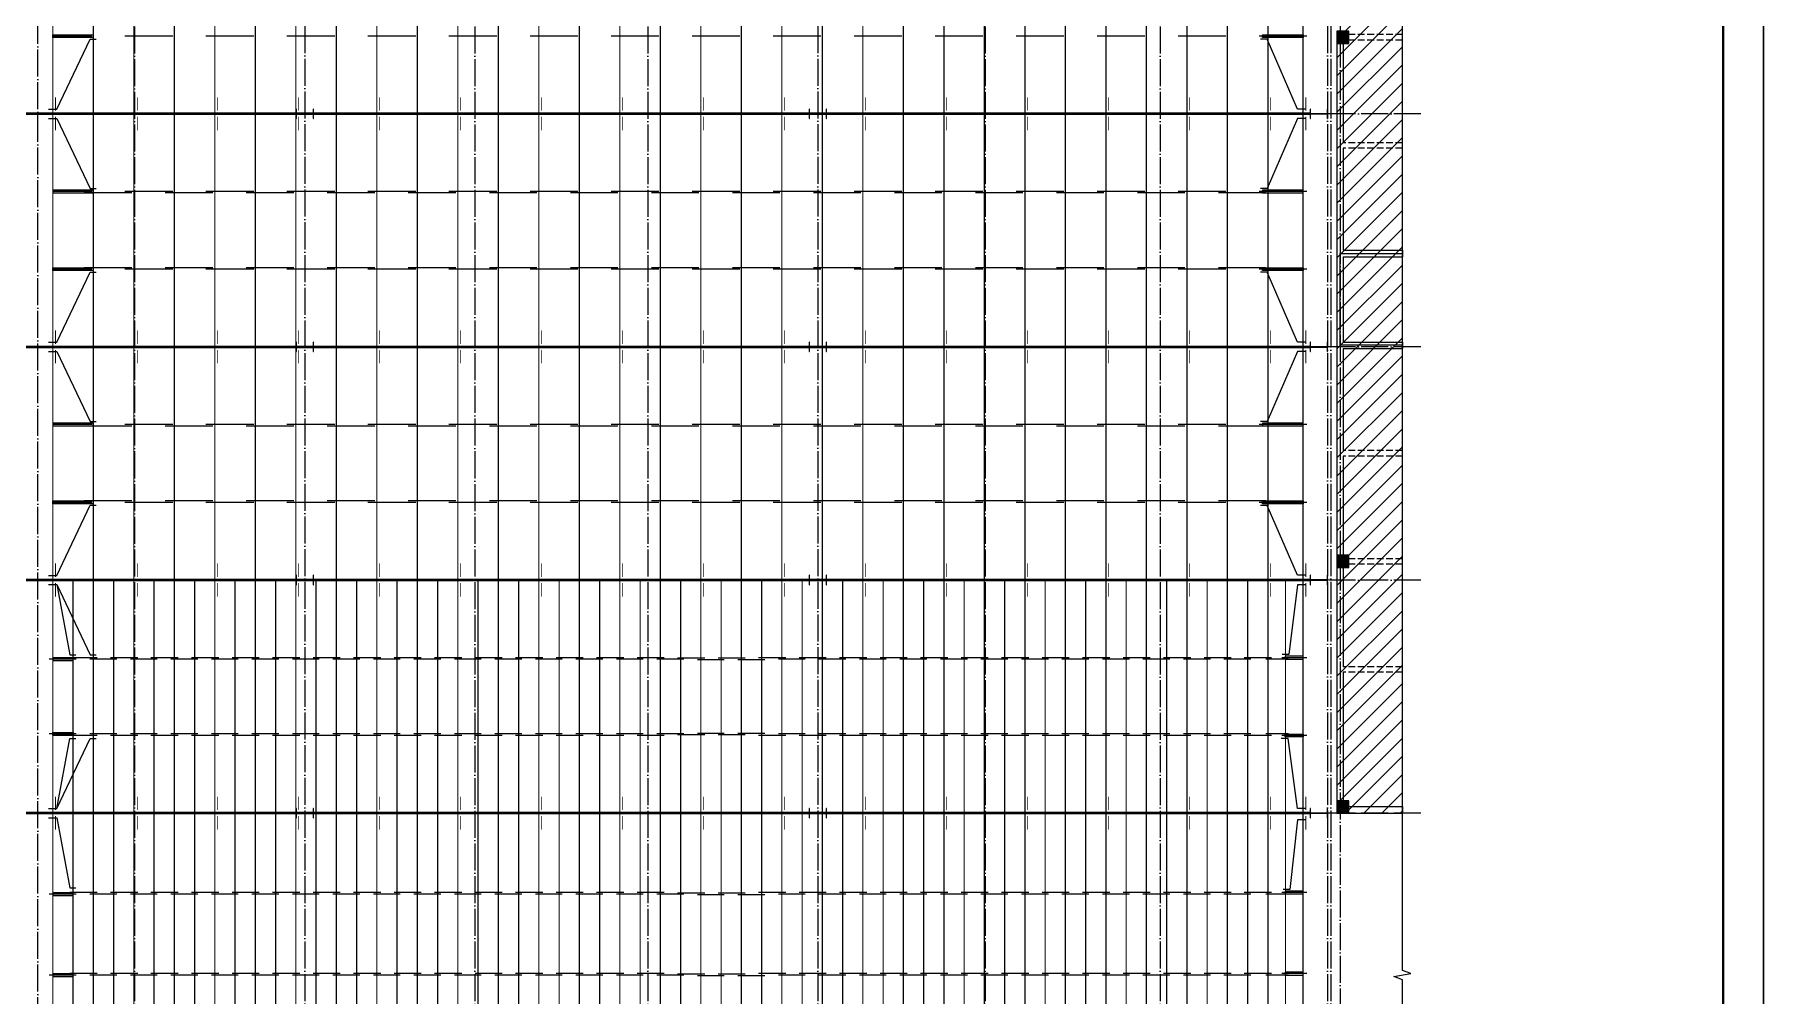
# Model space of a CAD drawing. Extents: x 447413 to 2975780, y -1432727 to 1301644.
# Drawn here: x 2315861 to 2379922, y -439284 to -403716 of the extents above; entities that cross this region are included whole.
import ezdxf

# ---------------------------------------------------------------- set-up
doc = ezdxf.new("R2010")
doc.units = 0
doc.header["$LTSCALE"] = 1000
doc.header["$MEASUREMENT"] = 0
doc.linetypes.add('DASH', pattern=[0.35, 0.25, -0.1])
doc.linetypes.add('DOTE', pattern=[2.42, 2, -0.2, 0.02, -0.2])
for name, color, linetype in [('3T_WOOD', 21, 'Continuous'), ('COLUMN', 9, 'Continuous'), ('DIM_SYMB', 3, 'Continuous'), ('DOTE', 1, 'Continuous'), ('LG', 200, 'Continuous'), ('PUB_HATCH', 8, 'Continuous'), ('X公厕', 21, 'Continuous'), ('图框', 253, 'Continuous'), ('柱子', 3, 'Continuous')]:
    doc.layers.add(name, color=color, linetype=linetype)
for name, color, linetype, lineweight in [('WALL', 140, 'Continuous', 25), ('屋面隅撑', 10, 'Continuous', 30), ('檩条', 7, 'Continuous', 18), ('钢梁', 141, 'Continuous', 18)]:
    doc.layers.add(name, color=color, linetype=linetype, lineweight=lineweight)

# ---------------------------------------------------------------- blocks, each defined once
blk = doc.blocks.new('A$C6B0021A6')
at = {"layer": '图框', "color": 2, "const_width": 40, "elevation": -84000}
blk.add_lwpolyline([(20, 84120), (118920, 84120), (118920, 20), (20, 20)], close=True, dxfattribs=at)
at = {"layer": '图框', "color": 153, "const_width": 58, "elevation": -84000}
blk.add_lwpolyline([(111420, 1020), (2520, 1020), (2520, 83120), (111420, 83120)], close=True, dxfattribs=at)
blk = doc.blocks.new('_FZH')
blk.add_lwpolyline([(-0.5, -0.5), (0.5, -0.5), (0.5, 0.5), (-0.5, 0.5)], close=True)
at = {"layer": 'PUB_HATCH'}
blk.add_solid([(-0.5, -0.5), (0.5, -0.5), (-0.5, 0.5), (0.5, 0.5)], dxfattribs=at)

msp = doc.modelspace()

# ---------------------------------------------------------------- hatches: boundary and pattern name
at = {"layer": 'PUB_HATCH'}
h = msp.add_hatch(dxfattribs=at)
h.set_pattern_fill('ANSI31', color=256, scale=300, style=0)
h.set_pattern_definition([(45, (2335527.2, -429763.64), (-336.7596, 336.7596), [])])
h.paths.add_polyline_path([(2364085.8, -378529.1), (2366515.7, -378529.1), (2366515.7, -432536.9), (2364085.8, -432536.9)])

# ---------------------------------------------------------------- linework, layer by layer
at = {"layer": '3T_WOOD', "linetype": 'DASH'}
for p, q in [((2366515.7, -403717.4, 126000), (2364535.8, -403717.4, 126000)), ((2366515.7, -403917.4, 126000), (2364535.8, -403917.4, 126000)), ((2366515.7, -403917.4, 126000), (2366515.7, -403717.4, 126000)), ((2366515.7, -407717.4, 126000), (2364325.8, -407717.4, 126000)), ((2366515.7, -407917.4, 126000), (2364325.8, -407917.4, 126000)), ((2366515.7, -407917.4, 126000), (2366515.7, -407717.4, 126000)), ((2366515.7, -419117.4, 126000), (2364325.8, -419117.4, 126000)), ((2366515.7, -419317.4, 126000), (2364325.8, -419317.4, 126000)), ((2366515.7, -419317.4, 126000), (2366515.7, -419117.4, 126000)), ((2366515.7, -423117.4, 126000), (2364535.8, -423117.4, 126000)), ((2366515.7, -423317.4, 126000), (2364535.8, -423317.4, 126000)), ((2366515.7, -423317.4, 126000), (2366515.7, -423117.4, 126000)), ((2366515.7, -427117.4, 126000), (2364325.8, -427117.4, 126000)), ((2366515.7, -427317.4, 126000), (2366515.7, -427117.4, 126000)), ((2366515.7, -427317.4, 126000), (2364325.8, -427317.4, 126000))]:
    msp.add_line(p, q, dxfattribs=at)
at = {"layer": 'DIM_SYMB', "elevation": 126000}
msp.add_lwpolyline([(2366515.7, -498541.5), (2366515.7, -438704.1), (2366200.7, -438589.4), (2366830.7, -438478.3), (2366515.7, -438366.6), (2366515.7, -378529.1)], dxfattribs=at)
at = {"layer": 'DOTE', "linetype": 'DOTE', "ltscale": 0.5}
for p, q in [((2315985.9, -499644, 126000), (2315985.9, -377605.4, 126000)), ((2363745.8, -377995.7, 126000), (2363745.8, -498983.1, 126000)), ((2367195, -432536.9, 126000), (2266776.3, -432536.9, 126000))]:
    msp.add_line(p, q, dxfattribs=at)
at = {"layer": 'DOTE', "color": 8, "linetype": 'DOTE', "ltscale": 0.5}
for p, q in [((2325865.8, -377995.7, 126000), (2325865.8, -498983.1, 126000)), ((2344865.8, -377995.7, 126000), (2344865.8, -498983.1, 126000)), ((2363865.8, -377995.7, 126000), (2363865.8, -498983.1, 126000)), ((2367195, -406647.4, 126000), (2266776.3, -406647.4, 126000)), ((2367195, -415277.4, 126000), (2266776.3, -415277.4, 126000)), ((2367195, -423907.4, 126000), (2266776.3, -423907.4, 126000))]:
    msp.add_line(p, q, dxfattribs=at)
at = {"layer": 'DOTE', "color": 8, "linetype": 'DOTE', "ltscale": 0.5, "elevation": 126000}
for points in [[(2319566.1, -378003.3), (2319566.1, -498989.2)], [(2332166.1, -378003.3), (2332166.1, -498989.2)], [(2338566.1, -378003.3), (2338566.1, -498989.2)], [(2351066.1, -378003.3), (2351066.1, -498989.2)], [(2357546.1, -378003.3), (2357546.1, -498989.2)], [(2364205.8, -378529.1), (2364205.8, -498541.5)]]:
    msp.add_lwpolyline(points, dxfattribs=at)
at = {"layer": 'LG'}
for p, q in [((2317981.8, -403772.4, 126000), (2316535.8, -403772.4, 126000)), ((2320981.8, -403772.4, 126000), (2319207.7, -403772.4, 126000)), ((2323981.8, -403772.4, 126000), (2322207.7, -403772.4, 126000)), ((2326981.8, -403772.4, 126000), (2325207.7, -403772.4, 126000)), ((2329981.8, -403772.4, 126000), (2328207.7, -403772.4, 126000)), ((2332981.8, -403772.4, 126000), (2331207.7, -403772.4, 126000)), ((2335981.8, -403772.4, 126000), (2334207.7, -403772.4, 126000)), ((2338981.8, -403772.4, 126000), (2337207.7, -403772.4, 126000)), ((2341981.8, -403772.4, 126000), (2340207.7, -403772.4, 126000)), ((2344981.8, -403772.4, 126000), (2343207.7, -403772.4, 126000)), ((2347981.8, -403772.4, 126000), (2346207.7, -403772.4, 126000)), ((2350981.8, -403772.4, 126000), (2349207.7, -403772.4, 126000)), ((2353981.8, -403772.4, 126000), (2352207.7, -403772.4, 126000)), ((2356981.8, -403772.4, 126000), (2355207.7, -403772.4, 126000)), ((2359981.8, -403772.4, 126000), (2358207.7, -403772.4, 126000)), ((2362981.8, -403772.4, 126000), (2361207.7, -403772.4, 126000)), ((2317981.8, -409522.4, 126000), (2316535.8, -409522.4, 126000)), ((2319461.2, -409579.8, 126000), (2317701.8, -409579.8, 126000)), ((2320981.8, -409522.4, 126000), (2319207.7, -409522.4, 126000)), ((2322461.2, -409579.8, 126000), (2320701.8, -409579.8, 126000)), ((2323981.8, -409522.4, 126000), (2322207.7, -409522.4, 126000)), ((2325461.2, -409579.8, 126000), (2323701.8, -409579.8, 126000)), ((2326981.8, -409522.4, 126000), (2325207.7, -409522.4, 126000)), ((2328461.2, -409579.8, 126000), (2326701.8, -409579.8, 126000)), ((2329981.8, -409522.4, 126000), (2328207.7, -409522.4, 126000)), ((2331461.2, -409579.8, 126000), (2329701.8, -409579.8, 126000)), ((2332981.8, -409522.4, 126000), (2331207.7, -409522.4, 126000)), ((2334461.2, -409579.8, 126000), (2332701.8, -409579.8, 126000)), ((2335981.8, -409522.4, 126000), (2334207.7, -409522.4, 126000)), ((2337461.2, -409579.8, 126000), (2335701.8, -409579.8, 126000)), ((2338981.8, -409522.4, 126000), (2337207.7, -409522.4, 126000)), ((2340461.2, -409579.8, 126000), (2338701.8, -409579.8, 126000)), ((2341981.8, -409522.4, 126000), (2340207.7, -409522.4, 126000)), ((2343461.2, -409579.8, 126000), (2341701.8, -409579.8, 126000)), ((2344981.8, -409522.4, 126000), (2343207.7, -409522.4, 126000)), ((2346461.2, -409579.8, 126000), (2344701.8, -409579.8, 126000)), ((2347981.8, -409522.4, 126000), (2346207.7, -409522.4, 126000)), ((2349461.2, -409579.8, 126000), (2347701.8, -409579.8, 126000)), ((2350981.8, -409522.4, 126000), (2349207.7, -409522.4, 126000)), ((2352461.2, -409579.8, 126000), (2350701.8, -409579.8, 126000)), ((2353981.8, -409522.4, 126000), (2352207.7, -409522.4, 126000)), ((2355461.2, -409579.8, 126000), (2353701.8, -409579.8, 126000)), ((2356981.8, -409522.4, 126000), (2355207.7, -409522.4, 126000)), ((2358461.2, -409579.8, 126000), (2356701.8, -409579.8, 126000)), ((2359981.8, -409522.4, 126000), (2358207.7, -409522.4, 126000)), ((2361461.2, -409579.8, 126000), (2359701.8, -409579.8, 126000)), ((2362981.8, -409522.4, 126000), (2361207.7, -409522.4, 126000)), ((2317981.8, -412402.4, 126000), (2316535.8, -412402.4, 126000)), ((2319461.2, -412344.9, 126000), (2317701.8, -412344.9, 126000)), ((2320981.8, -412402.4, 126000), (2319207.7, -412402.4, 126000)), ((2322461.2, -412344.9, 126000), (2320701.8, -412344.9, 126000)), ((2323981.8, -412402.4, 126000), (2322207.7, -412402.4, 126000)), ((2325461.2, -412344.9, 126000), (2323701.8, -412344.9, 126000)), ((2326981.8, -412402.4, 126000), (2325207.7, -412402.4, 126000)), ((2328461.2, -412344.9, 126000), (2326701.8, -412344.9, 126000)), ((2329981.8, -412402.4, 126000), (2328207.7, -412402.4, 126000)), ((2331461.2, -412344.9, 126000), (2329701.8, -412344.9, 126000)), ((2332981.8, -412402.4, 126000), (2331207.7, -412402.4, 126000)), ((2334461.2, -412344.9, 126000), (2332701.8, -412344.9, 126000)), ((2335981.8, -412402.4, 126000), (2334207.7, -412402.4, 126000)), ((2337461.2, -412344.9, 126000), (2335701.8, -412344.9, 126000)), ((2338981.8, -412402.4, 126000), (2337207.7, -412402.4, 126000)), ((2340461.2, -412344.9, 126000), (2338701.8, -412344.9, 126000)), ((2341981.8, -412402.4, 126000), (2340207.7, -412402.4, 126000)), ((2343461.2, -412344.9, 126000), (2341701.8, -412344.9, 126000)), ((2344981.8, -412402.4, 126000), (2343207.7, -412402.4, 126000)), ((2346461.2, -412344.9, 126000), (2344701.8, -412344.9, 126000)), ((2347981.8, -412402.4, 126000), (2346207.7, -412402.4, 126000)), ((2349461.2, -412344.9, 126000), (2347701.8, -412344.9, 126000)), ((2350981.8, -412402.4, 126000), (2349207.7, -412402.4, 126000)), ((2352461.2, -412344.9, 126000), (2350701.8, -412344.9, 126000)), ((2353981.8, -412402.4, 126000), (2352207.7, -412402.4, 126000)), ((2355461.2, -412344.9, 126000), (2353701.8, -412344.9, 126000)), ((2356981.8, -412402.4, 126000), (2355207.7, -412402.4, 126000)), ((2358461.2, -412344.9, 126000), (2356701.8, -412344.9, 126000)), ((2359981.8, -412402.4, 126000), (2358207.7, -412402.4, 126000)), ((2361461.2, -412344.9, 126000), (2359701.8, -412344.9, 126000)), ((2362981.8, -412402.4, 126000), (2361207.7, -412402.4, 126000)), ((2317981.8, -418152.4, 126000), (2316535.8, -418152.4, 126000)), ((2319461.2, -418209.8, 126000), (2317701.8, -418209.8, 126000)), ((2320981.8, -418152.4, 126000), (2319207.7, -418152.4, 126000)), ((2322461.2, -418209.8, 126000), (2320701.8, -418209.8, 126000)), ((2323981.8, -418152.4, 126000), (2322207.7, -418152.4, 126000)), ((2325461.2, -418209.8, 126000), (2323701.8, -418209.8, 126000)), ((2326981.8, -418152.4, 126000), (2325207.7, -418152.4, 126000)), ((2328461.2, -418209.8, 126000), (2326701.8, -418209.8, 126000)), ((2329981.8, -418152.4, 126000), (2328207.7, -418152.4, 126000)), ((2331461.2, -418209.8, 126000), (2329701.8, -418209.8, 126000)), ((2332981.8, -418152.4, 126000), (2331207.7, -418152.4, 126000)), ((2334461.2, -418209.8, 126000), (2332701.8, -418209.8, 126000)), ((2335981.8, -418152.4, 126000), (2334207.7, -418152.4, 126000)), ((2337461.2, -418209.8, 126000), (2335701.8, -418209.8, 126000)), ((2338981.8, -418152.4, 126000), (2337207.7, -418152.4, 126000)), ((2340461.2, -418209.8, 126000), (2338701.8, -418209.8, 126000)), ((2341981.8, -418152.4, 126000), (2340207.7, -418152.4, 126000)), ((2343461.2, -418209.8, 126000), (2341701.8, -418209.8, 126000)), ((2344981.8, -418152.4, 126000), (2343207.7, -418152.4, 126000)), ((2346461.2, -418209.8, 126000), (2344701.8, -418209.8, 126000)), ((2347981.8, -418152.4, 126000), (2346207.7, -418152.4, 126000)), ((2349461.2, -418209.8, 126000), (2347701.8, -418209.8, 126000)), ((2350981.8, -418152.4, 126000), (2349207.7, -418152.4, 126000)), ((2352461.2, -418209.8, 126000), (2350701.8, -418209.8, 126000)), ((2353981.8, -418152.4, 126000), (2352207.7, -418152.4, 126000)), ((2355461.2, -418209.8, 126000), (2353701.8, -418209.8, 126000)), ((2356981.8, -418152.4, 126000), (2355207.7, -418152.4, 126000)), ((2358461.2, -418209.8, 126000), (2356701.8, -418209.8, 126000)), ((2359981.8, -418152.4, 126000), (2358207.7, -418152.4, 126000)), ((2361461.2, -418209.8, 126000), (2359701.8, -418209.8, 126000)), ((2362981.8, -418152.4, 126000), (2361207.7, -418152.4, 126000)), ((2317981.8, -421032.4, 126000), (2316535.8, -421032.4, 126000)), ((2319461.2, -420974.9, 126000), (2317701.8, -420974.9, 126000)), ((2320981.8, -421032.4, 126000), (2319207.7, -421032.4, 126000)), ((2322461.2, -420974.9, 126000), (2320701.8, -420974.9, 126000)), ((2323981.8, -421032.4, 126000), (2322207.7, -421032.4, 126000)), ((2325461.2, -420974.9, 126000), (2323701.8, -420974.9, 126000)), ((2326981.8, -421032.4, 126000), (2325207.7, -421032.4, 126000)), ((2328461.2, -420974.9, 126000), (2326701.8, -420974.9, 126000)), ((2329981.8, -421032.4, 126000), (2328207.7, -421032.4, 126000)), ((2331461.2, -420974.9, 126000), (2329701.8, -420974.9, 126000)), ((2332981.8, -421032.4, 126000), (2331207.7, -421032.4, 126000)), ((2334461.2, -420974.9, 126000), (2332701.8, -420974.9, 126000)), ((2335981.8, -421032.4, 126000), (2334207.7, -421032.4, 126000)), ((2337461.2, -420974.9, 126000), (2335701.8, -420974.9, 126000)), ((2338981.8, -421032.4, 126000), (2337207.7, -421032.4, 126000)), ((2340461.2, -420974.9, 126000), (2338701.8, -420974.9, 126000)), ((2341981.8, -421032.4, 126000), (2340207.7, -421032.4, 126000)), ((2343461.2, -420974.9, 126000), (2341701.8, -420974.9, 126000)), ((2344981.8, -421032.4, 126000), (2343207.7, -421032.4, 126000)), ((2346461.2, -420974.9, 126000), (2344701.8, -420974.9, 126000)), ((2347981.8, -421032.4, 126000), (2346207.7, -421032.4, 126000)), ((2349461.2, -420974.9, 126000), (2347701.8, -420974.9, 126000)), ((2350981.8, -421032.4, 126000), (2349207.7, -421032.4, 126000)), ((2352461.2, -420974.9, 126000), (2350701.8, -420974.9, 126000)), ((2353981.8, -421032.4, 126000), (2352207.7, -421032.4, 126000)), ((2355461.2, -420974.9, 126000), (2353701.8, -420974.9, 126000)), ((2356981.8, -421032.4, 126000), (2355207.7, -421032.4, 126000)), ((2358461.2, -420974.9, 126000), (2356701.8, -420974.9, 126000)), ((2359981.8, -421032.4, 126000), (2358207.7, -421032.4, 126000)), ((2361461.2, -420974.9, 126000), (2359701.8, -420974.9, 126000)), ((2362981.8, -421032.4, 126000), (2361207.7, -421032.4, 126000)), ((2317403.7, -426839.6, 126000), (2316406.6, -426839.6, 126000)), ((2317981.8, -426782.1, 126000), (2316535.8, -426782.1, 126000)), ((2318179.6, -426782.1, 126000), (2317171.7, -426782.1, 126000)), ((2318903.7, -426839.6, 126000), (2317906.6, -426839.6, 126000)), ((2319679.6, -426782.1, 126000), (2318671.7, -426782.1, 126000)), ((2320403.7, -426839.6, 126000), (2319406.6, -426839.6, 126000)), ((2321179.6, -426782.1, 126000), (2320171.7, -426782.1, 126000)), ((2321903.7, -426839.6, 126000), (2320906.6, -426839.6, 126000)), ((2322679.6, -426782.1, 126000), (2321671.7, -426782.1, 126000)), ((2323403.7, -426839.6, 126000), (2322406.6, -426839.6, 126000)), ((2324179.6, -426782.1, 126000), (2323171.7, -426782.1, 126000)), ((2324903.7, -426839.6, 126000), (2323906.6, -426839.6, 126000)), ((2325679.6, -426782.1, 126000), (2324671.7, -426782.1, 126000)), ((2326403.7, -426839.6, 126000), (2325406.6, -426839.6, 126000)), ((2327179.6, -426782.1, 126000), (2326171.7, -426782.1, 126000)), ((2327903.7, -426839.6, 126000), (2326906.6, -426839.6, 126000)), ((2328679.6, -426782.1, 126000), (2327671.7, -426782.1, 126000)), ((2329403.7, -426839.6, 126000), (2328406.6, -426839.6, 126000)), ((2330179.6, -426782.1, 126000), (2329171.7, -426782.1, 126000)), ((2330903.7, -426839.6, 126000), (2329906.6, -426839.6, 126000)), ((2331679.6, -426782.1, 126000), (2330671.7, -426782.1, 126000)), ((2332403.7, -426839.6, 126000), (2331406.6, -426839.6, 126000)), ((2333179.6, -426782.1, 126000), (2332171.7, -426782.1, 126000)), ((2333903.7, -426839.6, 126000), (2332906.6, -426839.6, 126000)), ((2334679.6, -426782.1, 126000), (2333671.7, -426782.1, 126000)), ((2335403.7, -426839.6, 126000), (2334406.6, -426839.6, 126000)), ((2336179.6, -426782.1, 126000), (2335171.7, -426782.1, 126000)), ((2336903.7, -426839.6, 126000), (2335906.6, -426839.6, 126000)), ((2337679.6, -426782.1, 126000), (2336671.7, -426782.1, 126000)), ((2338403.7, -426839.6, 126000), (2337406.6, -426839.6, 126000)), ((2339179.6, -426782.1, 126000), (2338171.7, -426782.1, 126000)), ((2339903.7, -426839.6, 126000), (2338906.6, -426839.6, 126000)), ((2340679.6, -426802.2, 126000), (2339671.7, -426802.2, 126000)), ((2341403.7, -426859.7, 126000), (2340406.6, -426859.7, 126000)), ((2342179.6, -426802.2, 126000), (2341171.7, -426802.2, 126000)), ((2342903.7, -426859.7, 126000), (2341906.6, -426859.7, 126000)), ((2343679.6, -426782.1, 126000), (2342671.7, -426782.1, 126000)), ((2344403.7, -426839.6, 126000), (2343406.6, -426839.6, 126000)), ((2345179.6, -426782.1, 126000), (2344171.7, -426782.1, 126000)), ((2345903.7, -426839.6, 126000), (2344906.6, -426839.6, 126000)), ((2346679.6, -426782.1, 126000), (2345671.7, -426782.1, 126000)), ((2347403.7, -426839.6, 126000), (2346406.6, -426839.6, 126000)), ((2348179.6, -426782.1, 126000), (2347171.7, -426782.1, 126000)), ((2348903.7, -426839.6, 126000), (2347906.6, -426839.6, 126000)), ((2349679.6, -426782.1, 126000), (2348671.7, -426782.1, 126000)), ((2350403.7, -426839.6, 126000), (2349406.6, -426839.6, 126000)), ((2351179.6, -426782.1, 126000), (2350171.7, -426782.1, 126000)), ((2351903.7, -426839.6, 126000), (2350906.6, -426839.6, 126000)), ((2352679.6, -426782.1, 126000), (2351671.7, -426782.1, 126000)), ((2353403.7, -426839.6, 126000), (2352406.6, -426839.6, 126000)), ((2354179.6, -426782.1, 126000), (2353171.7, -426782.1, 126000)), ((2354903.7, -426839.6, 126000), (2353906.6, -426839.6, 126000)), ((2355679.6, -426782.1, 126000), (2354671.7, -426782.1, 126000)), ((2356403.7, -426839.6, 126000), (2355406.6, -426839.6, 126000)), ((2357179.6, -426782.1, 126000), (2356171.7, -426782.1, 126000)), ((2357903.7, -426839.6, 126000), (2356906.6, -426839.6, 126000)), ((2358679.6, -426782.1, 126000), (2357671.7, -426782.1, 126000)), ((2359403.7, -426839.6, 126000), (2358406.6, -426839.6, 126000)), ((2360179.6, -426782.1, 126000), (2359171.7, -426782.1, 126000)), ((2360903.7, -426839.6, 126000), (2359906.6, -426839.6, 126000)), ((2361663.9, -426782.1, 126000), (2360650.2, -426782.1, 126000)), ((2362303.7, -426839.6, 126000), (2361452.9, -426839.6, 126000)), ((2362981.8, -426782.1, 126000), (2362050.2, -426782.1, 126000)), ((2317403.7, -429604.7, 126000), (2316406.6, -429604.7, 126000)), ((2317981.8, -429662.1, 126000), (2316535.8, -429662.1, 126000)), ((2318179.6, -429662.1, 126000), (2317171.7, -429662.1, 126000)), ((2318903.7, -429604.7, 126000), (2317906.6, -429604.7, 126000)), ((2319679.6, -429662.1, 126000), (2318671.7, -429662.1, 126000)), ((2320403.7, -429604.7, 126000), (2319406.6, -429604.7, 126000)), ((2321179.6, -429662.1, 126000), (2320171.7, -429662.1, 126000)), ((2321903.7, -429604.7, 126000), (2320906.6, -429604.7, 126000)), ((2322679.6, -429662.1, 126000), (2321671.7, -429662.1, 126000)), ((2323403.7, -429604.7, 126000), (2322406.6, -429604.7, 126000)), ((2324179.6, -429662.1, 126000), (2323171.7, -429662.1, 126000)), ((2324903.7, -429604.7, 126000), (2323906.6, -429604.7, 126000)), ((2325679.6, -429662.1, 126000), (2324671.7, -429662.1, 126000)), ((2326403.7, -429604.7, 126000), (2325406.6, -429604.7, 126000)), ((2327179.6, -429662.1, 126000), (2326171.7, -429662.1, 126000)), ((2327903.7, -429604.7, 126000), (2326906.6, -429604.7, 126000)), ((2328679.6, -429662.1, 126000), (2327671.7, -429662.1, 126000)), ((2329403.7, -429604.7, 126000), (2328406.6, -429604.7, 126000)), ((2330179.6, -429662.1, 126000), (2329171.7, -429662.1, 126000)), ((2330903.7, -429604.7, 126000), (2329906.6, -429604.7, 126000)), ((2331679.6, -429662.1, 126000), (2330671.7, -429662.1, 126000)), ((2332403.7, -429604.7, 126000), (2331406.6, -429604.7, 126000)), ((2333179.6, -429662.1, 126000), (2332171.7, -429662.1, 126000)), ((2333903.7, -429604.7, 126000), (2332906.6, -429604.7, 126000)), ((2334679.6, -429662.1, 126000), (2333671.7, -429662.1, 126000)), ((2335403.7, -429604.7, 126000), (2334406.6, -429604.7, 126000)), ((2336179.6, -429662.1, 126000), (2335171.7, -429662.1, 126000)), ((2336903.7, -429604.7, 126000), (2335906.6, -429604.7, 126000)), ((2337679.6, -429662.1, 126000), (2336671.7, -429662.1, 126000)), ((2338403.7, -429604.7, 126000), (2337406.6, -429604.7, 126000)), ((2339179.6, -429662.1, 126000), (2338171.7, -429662.1, 126000)), ((2339903.7, -429604.7, 126000), (2338906.6, -429604.7, 126000)), ((2340679.6, -429642.1, 126000), (2339671.7, -429642.1, 126000)), ((2341403.7, -429584.6, 126000), (2340406.6, -429584.6, 126000)), ((2342179.6, -429642.1, 126000), (2341171.7, -429642.1, 126000)), ((2342903.7, -429584.6, 126000), (2341906.6, -429584.6, 126000)), ((2343679.6, -429662.1, 126000), (2342671.7, -429662.1, 126000)), ((2344403.7, -429604.7, 126000), (2343406.6, -429604.7, 126000)), ((2345179.6, -429662.1, 126000), (2344171.7, -429662.1, 126000)), ((2345903.7, -429604.7, 126000), (2344906.6, -429604.7, 126000)), ((2346679.6, -429662.1, 126000), (2345671.7, -429662.1, 126000)), ((2347403.7, -429604.7, 126000), (2346406.6, -429604.7, 126000)), ((2348179.6, -429662.1, 126000), (2347171.7, -429662.1, 126000)), ((2348903.7, -429604.7, 126000), (2347906.6, -429604.7, 126000)), ((2349679.6, -429662.1, 126000), (2348671.7, -429662.1, 126000)), ((2350403.7, -429604.7, 126000), (2349406.6, -429604.7, 126000)), ((2351179.6, -429662.1, 126000), (2350171.7, -429662.1, 126000)), ((2351903.7, -429604.7, 126000), (2350906.6, -429604.7, 126000)), ((2352679.6, -429662.1, 126000), (2351671.7, -429662.1, 126000)), ((2353403.7, -429604.7, 126000), (2352406.6, -429604.7, 126000)), ((2354179.6, -429662.1, 126000), (2353171.7, -429662.1, 126000)), ((2354903.7, -429604.7, 126000), (2353906.6, -429604.7, 126000)), ((2355679.6, -429662.1, 126000), (2354671.7, -429662.1, 126000)), ((2356403.7, -429604.7, 126000), (2355406.6, -429604.7, 126000)), ((2357179.6, -429662.1, 126000), (2356171.7, -429662.1, 126000)), ((2357903.7, -429604.7, 126000), (2356906.6, -429604.7, 126000)), ((2358679.6, -429662.1, 126000), (2357671.7, -429662.1, 126000)), ((2359403.7, -429604.7, 126000), (2358406.6, -429604.7, 126000)), ((2360179.6, -429662.1, 126000), (2359171.7, -429662.1, 126000)), ((2360903.7, -429604.7, 126000), (2359906.6, -429604.7, 126000)), ((2361663.9, -429662.1, 126000), (2360650.2, -429662.1, 126000)), ((2362303.7, -429604.7, 126000), (2361452.9, -429604.7, 126000)), ((2362981.8, -429662.1, 126000), (2362050.2, -429662.1, 126000)), ((2317403.7, -435536.9, 126000), (2316406.6, -435536.9, 126000)), ((2318179.6, -435479.5, 126000), (2317171.7, -435479.5, 126000)), ((2318903.7, -435536.9, 126000), (2317906.6, -435536.9, 126000)), ((2319679.6, -435479.5, 126000), (2318671.7, -435479.5, 126000)), ((2320403.7, -435536.9, 126000), (2319406.6, -435536.9, 126000)), ((2321179.6, -435479.5, 126000), (2320171.7, -435479.5, 126000)), ((2321903.7, -435536.9, 126000), (2320906.6, -435536.9, 126000)), ((2322679.6, -435479.5, 126000), (2321671.7, -435479.5, 126000)), ((2323403.7, -435536.9, 126000), (2322406.6, -435536.9, 126000)), ((2324179.6, -435479.5, 126000), (2323171.7, -435479.5, 126000)), ((2324903.7, -435536.9, 126000), (2323906.6, -435536.9, 126000)), ((2325679.6, -435479.5, 126000), (2324671.7, -435479.5, 126000)), ((2326403.7, -435536.9, 126000), (2325406.6, -435536.9, 126000)), ((2327179.6, -435479.5, 126000), (2326171.7, -435479.5, 126000)), ((2327903.7, -435536.9, 126000), (2326906.6, -435536.9, 126000)), ((2328679.6, -435479.5, 126000), (2327671.7, -435479.5, 126000)), ((2329403.7, -435536.9, 126000), (2328406.6, -435536.9, 126000)), ((2330179.6, -435479.5, 126000), (2329171.7, -435479.5, 126000)), ((2330903.7, -435536.9, 126000), (2329906.6, -435536.9, 126000)), ((2331679.6, -435479.5, 126000), (2330671.7, -435479.5, 126000)), ((2332403.7, -435536.9, 126000), (2331406.6, -435536.9, 126000)), ((2333179.6, -435479.5, 126000), (2332171.7, -435479.5, 126000)), ((2333903.7, -435536.9, 126000), (2332906.6, -435536.9, 126000)), ((2334679.6, -435479.5, 126000), (2333671.7, -435479.5, 126000)), ((2335403.7, -435536.9, 126000), (2334406.6, -435536.9, 126000)), ((2336179.6, -435479.5, 126000), (2335171.7, -435479.5, 126000)), ((2336903.7, -435536.9, 126000), (2335906.6, -435536.9, 126000)), ((2337679.6, -435479.5, 126000), (2336671.7, -435479.5, 126000)), ((2338403.7, -435536.9, 126000), (2337406.6, -435536.9, 126000)), ((2339179.6, -435479.5, 126000), (2338171.7, -435479.5, 126000)), ((2339903.7, -435536.9, 126000), (2338906.6, -435536.9, 126000)), ((2340679.6, -435499.5, 126000), (2339671.7, -435499.5, 126000)), ((2341403.7, -435557, 126000), (2340406.6, -435557, 126000)), ((2342179.6, -435499.5, 126000), (2341171.7, -435499.5, 126000)), ((2342903.7, -435557, 126000), (2341906.6, -435557, 126000)), ((2343679.6, -435479.5, 126000), (2342671.7, -435479.5, 126000)), ((2344403.7, -435536.9, 126000), (2343406.6, -435536.9, 126000)), ((2345179.6, -435479.5, 126000), (2344171.7, -435479.5, 126000)), ((2345903.7, -435536.9, 126000), (2344906.6, -435536.9, 126000)), ((2346679.6, -435479.5, 126000), (2345671.7, -435479.5, 126000)), ((2347403.7, -435536.9, 126000), (2346406.6, -435536.9, 126000)), ((2348179.6, -435479.5, 126000), (2347171.7, -435479.5, 126000)), ((2348903.7, -435536.9, 126000), (2347906.6, -435536.9, 126000)), ((2349679.6, -435479.5, 126000), (2348671.7, -435479.5, 126000)), ((2350403.7, -435536.9, 126000), (2349406.6, -435536.9, 126000)), ((2351179.6, -435479.5, 126000), (2350171.7, -435479.5, 126000)), ((2351903.7, -435536.9, 126000), (2350906.6, -435536.9, 126000)), ((2352679.6, -435479.5, 126000), (2351671.7, -435479.5, 126000)), ((2353403.7, -435536.9, 126000), (2352406.6, -435536.9, 126000)), ((2354179.6, -435479.5, 126000), (2353171.7, -435479.5, 126000)), ((2354903.7, -435536.9, 126000), (2353906.6, -435536.9, 126000)), ((2355679.6, -435479.5, 126000), (2354671.7, -435479.5, 126000)), ((2356403.7, -435536.9, 126000), (2355406.6, -435536.9, 126000)), ((2357179.6, -435479.5, 126000), (2356171.7, -435479.5, 126000)), ((2357903.7, -435536.9, 126000), (2356906.6, -435536.9, 126000)), ((2358679.6, -435479.5, 126000), (2357671.7, -435479.5, 126000)), ((2359403.7, -435536.9, 126000), (2358406.6, -435536.9, 126000)), ((2360179.6, -435479.5, 126000), (2359171.7, -435479.5, 126000)), ((2360903.7, -435536.9, 126000), (2359906.6, -435536.9, 126000)), ((2361663.9, -435479.5, 126000), (2360650.2, -435479.5, 126000)), ((2362303.7, -435536.9, 126000), (2361452.9, -435536.9, 126000)), ((2362981.8, -435479.5, 126000), (2362050.2, -435479.5, 126000)), ((2317403.7, -438536.9, 126000), (2316406.6, -438536.9, 126000)), ((2318179.6, -438479.5, 126000), (2317171.7, -438479.5, 126000)), ((2318903.7, -438536.9, 126000), (2317906.6, -438536.9, 126000)), ((2319679.6, -438479.5, 126000), (2318671.7, -438479.5, 126000)), ((2320403.7, -438536.9, 126000), (2319406.6, -438536.9, 126000)), ((2321179.6, -438479.5, 126000), (2320171.7, -438479.5, 126000)), ((2321903.7, -438536.9, 126000), (2320906.6, -438536.9, 126000)), ((2322679.6, -438479.5, 126000), (2321671.7, -438479.5, 126000)), ((2323403.7, -438536.9, 126000), (2322406.6, -438536.9, 126000)), ((2324179.6, -438479.5, 126000), (2323171.7, -438479.5, 126000)), ((2324903.7, -438536.9, 126000), (2323906.6, -438536.9, 126000)), ((2325679.6, -438479.5, 126000), (2324671.7, -438479.5, 126000)), ((2326403.7, -438536.9, 126000), (2325406.6, -438536.9, 126000)), ((2327179.6, -438479.5, 126000), (2326171.7, -438479.5, 126000)), ((2327903.7, -438536.9, 126000), (2326906.6, -438536.9, 126000)), ((2328679.6, -438479.5, 126000), (2327671.7, -438479.5, 126000)), ((2329403.7, -438536.9, 126000), (2328406.6, -438536.9, 126000)), ((2330179.6, -438479.5, 126000), (2329171.7, -438479.5, 126000)), ((2330903.7, -438536.9, 126000), (2329906.6, -438536.9, 126000)), ((2331679.6, -438479.5, 126000), (2330671.7, -438479.5, 126000)), ((2332403.7, -438536.9, 126000), (2331406.6, -438536.9, 126000)), ((2333179.6, -438479.5, 126000), (2332171.7, -438479.5, 126000)), ((2333903.7, -438536.9, 126000), (2332906.6, -438536.9, 126000)), ((2334679.6, -438479.5, 126000), (2333671.7, -438479.5, 126000)), ((2335403.7, -438536.9, 126000), (2334406.6, -438536.9, 126000)), ((2336179.6, -438479.5, 126000), (2335171.7, -438479.5, 126000)), ((2336903.7, -438536.9, 126000), (2335906.6, -438536.9, 126000)), ((2337679.6, -438479.5, 126000), (2336671.7, -438479.5, 126000)), ((2338403.7, -438536.9, 126000), (2337406.6, -438536.9, 126000)), ((2339179.6, -438479.5, 126000), (2338171.7, -438479.5, 126000)), ((2339903.7, -438536.9, 126000), (2338906.6, -438536.9, 126000)), ((2340679.6, -438499.5, 126000), (2339671.7, -438499.5, 126000)), ((2341403.7, -438557, 126000), (2340406.6, -438557, 126000)), ((2342179.6, -438499.5, 126000), (2341171.7, -438499.5, 126000)), ((2342903.7, -438557, 126000), (2341906.6, -438557, 126000)), ((2343679.6, -438479.5, 126000), (2342671.7, -438479.5, 126000)), ((2344403.7, -438536.9, 126000), (2343406.6, -438536.9, 126000)), ((2345179.6, -438479.5, 126000), (2344171.7, -438479.5, 126000)), ((2345903.7, -438536.9, 126000), (2344906.6, -438536.9, 126000)), ((2346679.6, -438479.5, 126000), (2345671.7, -438479.5, 126000)), ((2347403.7, -438536.9, 126000), (2346406.6, -438536.9, 126000)), ((2348179.6, -438479.5, 126000), (2347171.7, -438479.5, 126000)), ((2348903.7, -438536.9, 126000), (2347906.6, -438536.9, 126000)), ((2349679.6, -438479.5, 126000), (2348671.7, -438479.5, 126000)), ((2350403.7, -438536.9, 126000), (2349406.6, -438536.9, 126000)), ((2351179.6, -438479.5, 126000), (2350171.7, -438479.5, 126000)), ((2351903.7, -438536.9, 126000), (2350906.6, -438536.9, 126000)), ((2352679.6, -438479.5, 126000), (2351671.7, -438479.5, 126000)), ((2353403.7, -438536.9, 126000), (2352406.6, -438536.9, 126000)), ((2354179.6, -438479.5, 126000), (2353171.7, -438479.5, 126000)), ((2354903.7, -438536.9, 126000), (2353906.6, -438536.9, 126000)), ((2355679.6, -438479.5, 126000), (2354671.7, -438479.5, 126000)), ((2356403.7, -438536.9, 126000), (2355406.6, -438536.9, 126000)), ((2357179.6, -438479.5, 126000), (2356171.7, -438479.5, 126000)), ((2357903.7, -438536.9, 126000), (2356906.6, -438536.9, 126000)), ((2358679.6, -438479.5, 126000), (2357671.7, -438479.5, 126000)), ((2359403.7, -438536.9, 126000), (2358406.6, -438536.9, 126000)), ((2360179.6, -438479.5, 126000), (2359171.7, -438479.5, 126000)), ((2360903.7, -438536.9, 126000), (2359906.6, -438536.9, 126000)), ((2361663.9, -438479.5, 126000), (2360650.2, -438479.5, 126000)), ((2362303.7, -438536.9, 126000), (2361452.9, -438536.9, 126000)), ((2362981.8, -438479.5, 126000), (2362050.2, -438479.5, 126000))]:
    msp.add_line(p, q, dxfattribs=at)
at = {"layer": 'LG', "elevation": 126000}
for points in [[(2316374.7, -406476.9), (2316690.7, -406476.9), (2317919.5, -403880.8), (2318141.6, -403880.8)], [(2362943.3, -406471.1), (2362627.4, -406471.1), (2361509.4, -403885.7), (2361256.5, -403885.7)], [(2316374.7, -406817.8), (2316690.7, -406817.8), (2317919.5, -409413.9), (2318141.6, -409413.9)], [(2362943.3, -406823.6), (2362627.4, -406823.6), (2361509.4, -409409), (2361256.5, -409409)], [(2316374.7, -415106.9), (2316690.7, -415106.9), (2317919.5, -412510.8), (2318141.6, -412510.8)], [(2362943.3, -415101.1), (2362627.4, -415101.1), (2361509.4, -412515.7), (2361256.5, -412515.7)], [(2316374.7, -415447.8), (2316690.7, -415447.8), (2317919.5, -418043.9), (2318141.6, -418043.9)], [(2362943.3, -415453.6), (2362627.4, -415453.6), (2361509.4, -418039), (2361256.5, -418039)], [(2316374.7, -423736.9), (2316690.7, -423736.9), (2317919.5, -421140.8), (2318141.6, -421140.8)], [(2362943.3, -423731.1), (2362627.4, -423731.1), (2361509.4, -421145.7), (2361256.5, -421145.7)], [(2316374.7, -424077.6), (2316690.7, -424077.6), (2317919.5, -426673.7), (2318141.6, -426673.7)], [(2316374.7, -424077.6), (2316690.7, -424077.6), (2317169.5, -426673.7), (2317391.6, -426673.7)], [(2362943.3, -424083.4), (2362627.4, -424083.4), (2362313.8, -426668.8), (2362060.9, -426668.8)], [(2316374.7, -432366.7), (2316690.7, -432366.7), (2317919.5, -429770.6), (2318141.6, -429770.6)], [(2316374.7, -432366.7), (2316690.7, -432366.7), (2317169.5, -429770.6), (2317391.6, -429770.6)], [(2362943.3, -432360.9), (2362627.4, -432360.9), (2362283.8, -429775.5), (2362030.9, -429775.5)], [(2316374.7, -432707.2), (2316690.7, -432707.2), (2317169.5, -435303.2), (2317391.6, -435303.2)], [(2362943.3, -432780.7), (2362627.4, -432780.7), (2362351.9, -435366.1), (2362099, -435366.1)]]:
    msp.add_lwpolyline(points, dxfattribs=at)
at = {"layer": 'LG', "color": 7, "elevation": 126000}
for points in [[(2318035.8, -403823.6), (2316535.8, -403823.6), (2316535.8, -403721.4), (2318035.8, -403721.4)], [(2362835.8, -403823.5), (2361335.8, -403823.5), (2361335.8, -403721.2), (2362835.8, -403721.2)], [(2318035.8, -409471.1), (2316535.8, -409471.1), (2316535.8, -409573.3), (2318035.8, -409573.3)], [(2362835.8, -409471.2), (2361335.8, -409471.2), (2361335.8, -409573.5), (2362835.8, -409573.5)], [(2318035.8, -412453.6), (2316535.8, -412453.6), (2316535.8, -412351.4), (2318035.8, -412351.4)], [(2362835.8, -412453.5), (2361335.8, -412453.5), (2361335.8, -412351.2), (2362835.8, -412351.2)], [(2318035.8, -418101.1), (2316535.8, -418101.1), (2316535.8, -418203.3), (2318035.8, -418203.3)], [(2362835.8, -418101.2), (2361335.8, -418101.2), (2361335.8, -418203.5), (2362835.8, -418203.5)], [(2318035.8, -421083.6), (2316535.8, -421083.6), (2316535.8, -420981.4), (2318035.8, -420981.4)], [(2362835.8, -421083.5), (2361335.8, -421083.5), (2361335.8, -420981.2), (2362835.8, -420981.2)], [(2317285.8, -426788.5), (2316535.8, -426788.5), (2316535.8, -426890.7), (2317285.8, -426890.7)], [(2362835.8, -426731), (2362178.3, -426731), (2362178.3, -426833.3), (2362835.8, -426833.3)], [(2317285.8, -429655.8), (2316535.8, -429655.8), (2316535.8, -429553.6), (2317285.8, -429553.6)], [(2362835.8, -429713.3), (2362178.3, -429713.3), (2362178.3, -429611), (2362835.8, -429611)], [(2317285.8, -435485.8), (2316535.8, -435485.8), (2316535.8, -435588), (2317285.8, -435588)], [(2362835.8, -435428.3), (2362178.3, -435428.3), (2362178.3, -435530.6), (2362835.8, -435530.6)], [(2317285.8, -438485.8), (2316535.8, -438485.8), (2316535.8, -438588), (2317285.8, -438588)], [(2362835.8, -438428.3), (2362178.3, -438428.3), (2362178.3, -438530.6), (2362835.8, -438530.6)]]:
    msp.add_lwpolyline(points, close=True, dxfattribs=at)
at = {"layer": 'WALL'}
for p, q in [((2364085.8, -404042.4, 126000), (2364085.8, -407817.4, 126000)), ((2364325.8, -404042.4, 126000), (2364325.8, -407717.4, 126000)), ((2364085.8, -407817.4, 126000), (2364085.8, -411817.4, 126000)), ((2364325.8, -407917.4, 126000), (2364325.8, -411697.4, 126000)), ((2364085.8, -411817.4, 126000), (2364085.8, -415217.4, 126000)), ((2364325.8, -411697.4, 126000), (2366515.7, -411697.4, 126000)), ((2366515.7, -411697.4, 126000), (2366515.7, -411937.4, 126000)), ((2364325.8, -411937.4, 126000), (2364325.8, -415097.4, 126000)), ((2364325.8, -411937.4, 126000), (2366515.7, -411937.4, 126000)), ((2364325.8, -415097.4, 126000), (2366515.7, -415097.4, 126000)), ((2366515.7, -415097.4, 126000), (2366515.7, -415337.4, 126000)), ((2364085.8, -415217.4, 126000), (2364085.8, -419217.4, 126000)), ((2364325.8, -415337.4, 126000), (2366515.7, -415337.4, 126000)), ((2364325.8, -415337.4, 126000), (2364325.8, -419117.4, 126000)), ((2364085.8, -419217.4, 126000), (2364085.8, -422992.4, 126000)), ((2364325.8, -419317.4, 126000), (2364325.8, -422992.4, 126000)), ((2364085.8, -423442.4, 126000), (2364085.8, -427217.4, 126000)), ((2364325.8, -423442.4, 126000), (2364325.8, -427117.4, 126000)), ((2364085.8, -427217.4, 126000), (2364085.8, -432086.9, 126000)), ((2364325.8, -427317.4, 126000), (2364325.8, -432086.9, 126000)), ((2364535.8, -432296.9, 126000), (2366515.7, -432296.9, 126000)), ((2366515.7, -432296.9, 126000), (2366515.7, -432536.9, 126000)), ((2364535.8, -432536.9, 126000), (2366515.7, -432536.9, 126000))]:
    msp.add_line(p, q, dxfattribs=at)
at = {"layer": 'X公厕', "ltscale": 5, "elevation": 126000}
msp.add_lwpolyline([(2366515.7, -415217.4), (2364205.8, -415217.4), (2364205.8, -411817.4), (2366515.7, -411817.4)], dxfattribs=at)
at = {"layer": '屋面隅撑', "const_width": 30, "elevation": 126000}
for points in [[(2316637.3, -406535.7), (2316637.3, -406035.7)], [(2319667.5, -406535.7), (2319667.5, -406035.7)], [(2322637.3, -406535.7), (2322637.3, -406035.7)], [(2325637.3, -406535.7), (2325637.3, -406035.7)], [(2328637.3, -406535.7), (2328637.3, -406035.7)], [(2331637.3, -406535.7), (2331637.3, -406035.7)], [(2334637.3, -406535.7), (2334637.3, -406035.7)], [(2337637.3, -406535.7), (2337637.3, -406035.7)], [(2340637.3, -406535.7), (2340637.3, -406035.7)], [(2343637.3, -406535.7), (2343637.3, -406035.7)], [(2346637.3, -406535.7), (2346637.3, -406035.7)], [(2349637.3, -406535.7), (2349637.3, -406035.7)], [(2352637.3, -406535.7), (2352637.3, -406035.7)], [(2355637.3, -406535.7), (2355637.3, -406035.7)], [(2358637.3, -406535.7), (2358637.3, -406035.7)], [(2361637.3, -406535.7), (2361637.3, -406035.7)], [(2362937.3, -406535.7), (2362937.3, -406035.7)], [(2316637.3, -406759), (2316637.3, -407259)], [(2319667.5, -406759), (2319667.5, -407259)], [(2322637.3, -406759), (2322637.3, -407259)], [(2325637.3, -406759), (2325637.3, -407259)], [(2328637.3, -406759), (2328637.3, -407259)], [(2331637.3, -406759), (2331637.3, -407259)], [(2334637.3, -406759), (2334637.3, -407259)], [(2337637.3, -406759), (2337637.3, -407259)], [(2340637.3, -406759), (2340637.3, -407259)], [(2343637.3, -406759), (2343637.3, -407259)], [(2346637.3, -406759), (2346637.3, -407259)], [(2349637.3, -406759), (2349637.3, -407259)], [(2352637.3, -406759), (2352637.3, -407259)], [(2355637.3, -406759), (2355637.3, -407259)], [(2358637.3, -406759), (2358637.3, -407259)], [(2361637.3, -406759), (2361637.3, -407259)], [(2362937.3, -406759), (2362937.3, -407259)], [(2316637.3, -415165.7), (2316637.3, -414665.7)], [(2319667.5, -415165.7), (2319667.5, -414665.7)], [(2322637.3, -415165.7), (2322637.3, -414665.7)], [(2325637.3, -415165.7), (2325637.3, -414665.7)], [(2328637.3, -415165.7), (2328637.3, -414665.7)], [(2331637.3, -415165.7), (2331637.3, -414665.7)], [(2334637.3, -415165.7), (2334637.3, -414665.7)], [(2337637.3, -415165.7), (2337637.3, -414665.7)], [(2340637.3, -415165.7), (2340637.3, -414665.7)], [(2343637.3, -415165.7), (2343637.3, -414665.7)], [(2346637.3, -415165.7), (2346637.3, -414665.7)], [(2349637.3, -415165.7), (2349637.3, -414665.7)], [(2352637.3, -415165.7), (2352637.3, -414665.7)], [(2355637.3, -415165.7), (2355637.3, -414665.7)], [(2358637.3, -415165.7), (2358637.3, -414665.7)], [(2361637.3, -415165.7), (2361637.3, -414665.7)], [(2362937.3, -415165.7), (2362937.3, -414665.7)], [(2316637.3, -415389), (2316637.3, -415889)], [(2319667.5, -415389), (2319667.5, -415889)], [(2322637.3, -415389), (2322637.3, -415889)], [(2325637.3, -415389), (2325637.3, -415889)], [(2328637.3, -415389), (2328637.3, -415889)], [(2331637.3, -415389), (2331637.3, -415889)], [(2334637.3, -415389), (2334637.3, -415889)], [(2337637.3, -415389), (2337637.3, -415889)], [(2340637.3, -415389), (2340637.3, -415889)], [(2343637.3, -415389), (2343637.3, -415889)], [(2346637.3, -415389), (2346637.3, -415889)], [(2349637.3, -415389), (2349637.3, -415889)], [(2352637.3, -415389), (2352637.3, -415889)], [(2355637.3, -415389), (2355637.3, -415889)], [(2358637.3, -415389), (2358637.3, -415889)], [(2361637.3, -415389), (2361637.3, -415889)], [(2362937.3, -415389), (2362937.3, -415889)], [(2316637.3, -423795.7), (2316637.3, -423295.7)], [(2319667.5, -423795.7), (2319667.5, -423295.7)], [(2322637.3, -423795.7), (2322637.3, -423295.7)], [(2325637.3, -423795.7), (2325637.3, -423295.7)], [(2328637.3, -423795.7), (2328637.3, -423295.7)], [(2331637.3, -423795.7), (2331637.3, -423295.7)], [(2334637.3, -423795.7), (2334637.3, -423295.7)], [(2337637.3, -423795.7), (2337637.3, -423295.7)], [(2340637.3, -423795.7), (2340637.3, -423295.7)], [(2343637.3, -423795.7), (2343637.3, -423295.7)], [(2346637.3, -423795.7), (2346637.3, -423295.7)], [(2349637.3, -423795.7), (2349637.3, -423295.7)], [(2352637.3, -423795.7), (2352637.3, -423295.7)], [(2355637.3, -423795.7), (2355637.3, -423295.7)], [(2358637.3, -423795.7), (2358637.3, -423295.7)], [(2361637.3, -423795.7), (2361637.3, -423295.7)], [(2362937.3, -423795.7), (2362937.3, -423295.7)], [(2316637.3, -424019), (2316637.3, -424519)], [(2319667.5, -424019), (2319667.5, -424519)], [(2322637.3, -424019), (2322637.3, -424519)], [(2325637.3, -424019), (2325637.3, -424519)], [(2328637.3, -424019), (2328637.3, -424519)], [(2331637.3, -424019), (2331637.3, -424519)], [(2334637.3, -424019), (2334637.3, -424519)], [(2337637.3, -424019), (2337637.3, -424519)], [(2340637.3, -424019), (2340637.3, -424519)], [(2343637.3, -424019), (2343637.3, -424519)], [(2346637.3, -424019), (2346637.3, -424519)], [(2349637.3, -424019), (2349637.3, -424519)], [(2352637.3, -424019), (2352637.3, -424519)], [(2355637.3, -424019), (2355637.3, -424519)], [(2358637.3, -424019), (2358637.3, -424519)], [(2361637.3, -424019), (2361637.3, -424519)], [(2362937.3, -424019), (2362937.3, -424519)], [(2316637.3, -432425.2), (2316637.3, -431925.2)], [(2319667.5, -432425.2), (2319667.5, -431925.2)], [(2322637.3, -432425.2), (2322637.3, -431925.2)], [(2325637.3, -432425.2), (2325637.3, -431925.2)], [(2328637.3, -432425.2), (2328637.3, -431925.2)], [(2331637.3, -432425.2), (2331637.3, -431925.2)], [(2334637.3, -432425.2), (2334637.3, -431925.2)], [(2337637.3, -432425.2), (2337637.3, -431925.2)], [(2340637.3, -432425.2), (2340637.3, -431925.2)], [(2343637.3, -432425.2), (2343637.3, -431925.2)], [(2346637.3, -432425.2), (2346637.3, -431925.2)], [(2349637.3, -432425.2), (2349637.3, -431925.2)], [(2352637.3, -432425.2), (2352637.3, -431925.2)], [(2355637.3, -432425.2), (2355637.3, -431925.2)], [(2358637.3, -432425.2), (2358637.3, -431925.2)], [(2361637.3, -432425.2), (2361637.3, -431925.2)], [(2362937.3, -432425.2), (2362937.3, -431925.2)], [(2316637.3, -432648.6), (2316637.3, -433148.6)], [(2319667.5, -432648.6), (2319667.5, -433148.6)], [(2322637.3, -432648.6), (2322637.3, -433148.6)], [(2325637.3, -432648.6), (2325637.3, -433148.6)], [(2328637.3, -432648.6), (2328637.3, -433148.6)], [(2331637.3, -432648.6), (2331637.3, -433148.6)], [(2334637.3, -432648.6), (2334637.3, -433148.6)], [(2337637.3, -432648.6), (2337637.3, -433148.6)], [(2340637.3, -432648.6), (2340637.3, -433148.6)], [(2343637.3, -432648.6), (2343637.3, -433148.6)], [(2346637.3, -432648.6), (2346637.3, -433148.6)], [(2349637.3, -432648.6), (2349637.3, -433148.6)], [(2352637.3, -432648.6), (2352637.3, -433148.6)], [(2355637.3, -432648.6), (2355637.3, -433148.6)], [(2358637.3, -432648.6), (2358637.3, -433148.6)], [(2361637.3, -432648.6), (2361637.3, -433148.6)], [(2362937.3, -432648.6), (2362937.3, -433148.6)]]:
    msp.add_lwpolyline(points, dxfattribs=at)
at = {"layer": '柱子', "color": 6, "ltscale": 100, "elevation": 126000}
for points in [[(2326176.8, -406643.4), (2325554.8, -406643.4), (2325554.8, -406472.4), (2325540.8, -406472.4), (2325540.8, -406822.4), (2325554.8, -406822.4), (2325554.8, -406651.4), (2326176.8, -406651.4), (2326176.8, -406822.4), (2326190.8, -406822.4), (2326190.8, -406472.4), (2326176.8, -406472.4)], [(2345176.8, -406643.4), (2344554.8, -406643.4), (2344554.8, -406472.4), (2344540.8, -406472.4), (2344540.8, -406822.4), (2344554.8, -406822.4), (2344554.8, -406651.4), (2345176.8, -406651.4), (2345176.8, -406822.4), (2345190.8, -406822.4), (2345190.8, -406472.4), (2345176.8, -406472.4)], [(2363731.8, -406643.4), (2363109.8, -406643.4), (2363109.8, -406472.4), (2363095.8, -406472.4), (2363095.8, -406822.4), (2363109.8, -406822.4), (2363109.8, -406651.4), (2363731.8, -406651.4), (2363731.8, -406822.4), (2363745.8, -406822.4), (2363745.8, -406472.4), (2363731.8, -406472.4)], [(2326176.8, -415273.4), (2325554.8, -415273.4), (2325554.8, -415102.4), (2325540.8, -415102.4), (2325540.8, -415452.4), (2325554.8, -415452.4), (2325554.8, -415281.4), (2326176.8, -415281.4), (2326176.8, -415452.4), (2326190.8, -415452.4), (2326190.8, -415102.4), (2326176.8, -415102.4)], [(2345176.8, -415273.4), (2344554.8, -415273.4), (2344554.8, -415102.4), (2344540.8, -415102.4), (2344540.8, -415452.4), (2344554.8, -415452.4), (2344554.8, -415281.4), (2345176.8, -415281.4), (2345176.8, -415452.4), (2345190.8, -415452.4), (2345190.8, -415102.4), (2345176.8, -415102.4)], [(2363731.8, -415273.4), (2363109.8, -415273.4), (2363109.8, -415102.4), (2363095.8, -415102.4), (2363095.8, -415452.4), (2363109.8, -415452.4), (2363109.8, -415281.4), (2363731.8, -415281.4), (2363731.8, -415452.4), (2363745.8, -415452.4), (2363745.8, -415102.4), (2363731.8, -415102.4)], [(2326176.8, -423903.4), (2325554.8, -423903.4), (2325554.8, -423732.4), (2325540.8, -423732.4), (2325540.8, -424082.4), (2325554.8, -424082.4), (2325554.8, -423911.4), (2326176.8, -423911.4), (2326176.8, -424082.4), (2326190.8, -424082.4), (2326190.8, -423732.4), (2326176.8, -423732.4)], [(2345176.8, -423903.4), (2344554.8, -423903.4), (2344554.8, -423732.4), (2344540.8, -423732.4), (2344540.8, -424082.4), (2344554.8, -424082.4), (2344554.8, -423911.4), (2345176.8, -423911.4), (2345176.8, -424082.4), (2345190.8, -424082.4), (2345190.8, -423732.4), (2345176.8, -423732.4)], [(2363731.8, -423903.4), (2363109.8, -423903.4), (2363109.8, -423732.4), (2363095.8, -423732.4), (2363095.8, -424082.4), (2363109.8, -424082.4), (2363109.8, -423911.4), (2363731.8, -423911.4), (2363731.8, -424082.4), (2363745.8, -424082.4), (2363745.8, -423732.4), (2363731.8, -423732.4)], [(2326176.8, -432532.9), (2325554.8, -432532.9), (2325554.8, -432361.9), (2325540.8, -432361.9), (2325540.8, -432711.9), (2325554.8, -432711.9), (2325554.8, -432540.9), (2326176.8, -432540.9), (2326176.8, -432711.9), (2326190.8, -432711.9), (2326190.8, -432361.9), (2326176.8, -432361.9)], [(2345176.8, -432532.9), (2344554.8, -432532.9), (2344554.8, -432361.9), (2344540.8, -432361.9), (2344540.8, -432711.9), (2344554.8, -432711.9), (2344554.8, -432540.9), (2345176.8, -432540.9), (2345176.8, -432711.9), (2345190.8, -432711.9), (2345190.8, -432361.9), (2345176.8, -432361.9)], [(2363731.8, -432532.9), (2363109.8, -432532.9), (2363109.8, -432361.9), (2363095.8, -432361.9), (2363095.8, -432711.9), (2363109.8, -432711.9), (2363109.8, -432540.9), (2363731.8, -432540.9), (2363731.8, -432711.9), (2363745.8, -432711.9), (2363745.8, -432361.9), (2363731.8, -432361.9)]]:
    msp.add_lwpolyline(points, close=True, dxfattribs=at)
at = {"layer": '檩条', "color": 2, "const_width": 45, "elevation": 126000}
for points in [[(2316535.8, -381077.4), (2316535.8, -495996.5)], [(2318035.8, -381077.4), (2318035.8, -495996.5)], [(2319535.8, -381077.4), (2319535.8, -495996.5)], [(2321035.8, -381077.4), (2321035.8, -495996.5)], [(2322535.8, -381077.4), (2322535.8, -495996.5)], [(2324035.8, -381077.4), (2324035.8, -495996.5)], [(2325535.8, -381077.4), (2325535.8, -495996.5)], [(2327035.8, -381077.4), (2327035.8, -495996.5)], [(2328535.8, -381077.4), (2328535.8, -495996.5)], [(2330035.8, -381077.4), (2330035.8, -495996.5)], [(2331535.8, -381077.4), (2331535.8, -495996.5)], [(2333035.8, -381077.4), (2333035.8, -495996.5)], [(2334535.8, -381077.4), (2334535.8, -495996.5)], [(2336035.8, -381077.4), (2336035.8, -495996.5)], [(2337535.8, -381077.4), (2337535.8, -495996.5)], [(2339035.8, -381077.4), (2339035.8, -495996.5)], [(2340535.8, -381077.4), (2340535.8, -495996.5)], [(2342035.8, -381077.4), (2342035.8, -495996.5)], [(2343535.8, -381077.4), (2343535.8, -495996.5)], [(2345035.8, -381077.4), (2345035.8, -495996.5)], [(2346535.8, -381077.4), (2346535.8, -495996.5)], [(2348035.8, -381077.4), (2348035.8, -495996.5)], [(2349535.8, -381077.4), (2349535.8, -495996.5)], [(2351035.8, -381077.4), (2351035.8, -495996.5)], [(2352535.8, -381077.4), (2352535.8, -495996.5)], [(2354035.8, -381077.4), (2354035.8, -495996.5)], [(2355535.8, -381077.4), (2355535.8, -495996.5)], [(2357035.8, -381077.4), (2357035.8, -495996.5)], [(2358535.8, -381077.4), (2358535.8, -495996.5)], [(2360035.8, -381077.4), (2360035.8, -495996.5)], [(2361535.8, -381077.4), (2361535.8, -495996.5)], [(2362835.8, -381077.4), (2362835.8, -495996.5)]]:
    msp.add_lwpolyline(points, dxfattribs=at)
at = {"layer": '檩条', "color": 6, "const_width": 45, "elevation": 126000}
for points in [[(2317285.8, -423907.4), (2317285.8, -453166.5)], [(2318785.8, -423907.4), (2318785.8, -453166.5)], [(2320285.8, -423907.4), (2320285.8, -453166.5)], [(2321785.8, -423907.4), (2321785.8, -453166.5)], [(2323285.8, -423907.4), (2323285.8, -453166.5)], [(2324785.8, -423907.4), (2324785.8, -453166.5)], [(2326285.8, -423907.4), (2326285.8, -453166.5)], [(2327785.8, -423907.4), (2327785.8, -453166.5)], [(2329285.8, -423907.4), (2329285.8, -453166.5)], [(2330785.8, -423907.4), (2330785.8, -453166.5)], [(2332285.8, -423907.4), (2332285.8, -453166.5)], [(2333785.8, -423907.4), (2333785.8, -453166.5)], [(2335285.8, -423907.4), (2335285.8, -453166.5)], [(2336785.8, -423907.4), (2336785.8, -453166.5)], [(2338285.8, -423907.4), (2338285.8, -453166.5)], [(2339785.8, -423907.4), (2339785.8, -453166.5)], [(2341285.8, -423907.4), (2341285.8, -453166.5)], [(2342785.8, -423907.4), (2342785.8, -453166.5)], [(2344285.8, -423907.4), (2344285.8, -453166.5)], [(2345785.8, -423907.4), (2345785.8, -453166.5)], [(2347285.8, -423907.4), (2347285.8, -453166.5)], [(2348785.8, -423907.4), (2348785.8, -453166.5)], [(2350285.8, -423907.4), (2350285.8, -453166.5)], [(2351785.8, -423907.4), (2351785.8, -453166.5)], [(2353285.8, -423907.4), (2353285.8, -453166.5)], [(2354785.8, -423907.4), (2354785.8, -453166.5)], [(2356285.8, -423907.4), (2356285.8, -453166.5)], [(2357785.8, -423907.4), (2357785.8, -453166.5)], [(2359285.8, -423907.4), (2359285.8, -453166.5)], [(2360785.8, -423907.4), (2360785.8, -453166.5)], [(2362185.8, -423907.4), (2362185.8, -453166.5)]]:
    msp.add_lwpolyline(points, dxfattribs=at)
at = {"layer": '钢梁', "lineweight": 35, "const_width": 100, "elevation": 126000}
for points in [[(2268856.1, -406647.4), (2363095.8, -406647.4)], [(2268856.1, -415277.4), (2363095.8, -415277.4)], [(2268856.1, -423907.4), (2363095.8, -423907.4)], [(2268856.1, -432536.9), (2363095.8, -432536.9)]]:
    msp.add_lwpolyline(points, dxfattribs=at)

# ---------------------------------------------------------------- block references
at = {"xscale": 1.5, "yscale": 1.5, "zscale": 1.5, "rotation": 270}
msp.add_blockref('A$C6B0021A6', (2253712, -364986.5, 126000), dxfattribs=at)
at = {"layer": 'COLUMN', "xscale": 450, "yscale": 450, "zscale": 450, "rotation": 180}
for p in [(2364310.8, -403817.4, 126000), (2364310.8, -423217.4, 126000), (2364310.8, -432311.9, 126000)]:
    msp.add_blockref('_FZH', p, dxfattribs=at)

doc.saveas('drawing.dxf')
